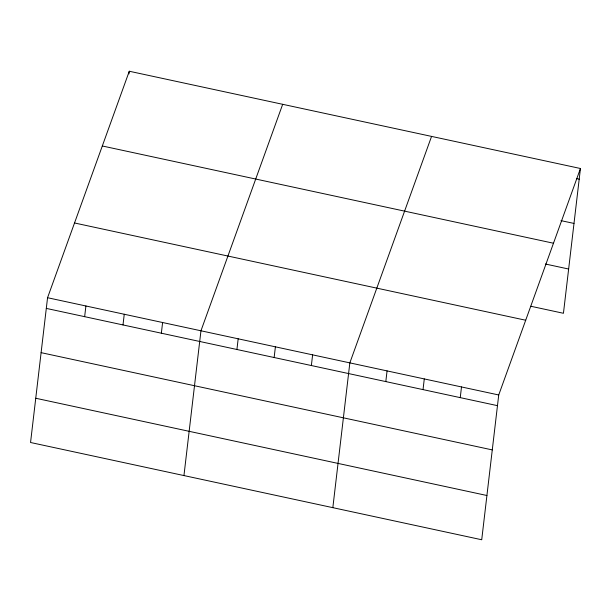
<?xml version="1.0" encoding="UTF-8"?>
<svg xmlns="http://www.w3.org/2000/svg" width="611" height="611" viewBox="0 0 611 611"><rect width="100%" height="100%" fill="white"/><g stroke="black" fill="none" stroke-linecap="round" stroke-linejoin="round"><path stroke-width="0.92" d="M47.559 297.717L30.55 442.501L481.72 539.757L498.729 394.973L580.45 168.499L129.28 71.243L47.559 297.717L498.729 394.973M84.654 316.674L85.907 305.981M128.967 73.916L129.28 71.243M123.002 324.937L124.254 314.245M161.35 333.201L162.61 322.516M183.949 475.572L200.958 330.78L282.679 104.305M236.923 349.492L238.175 338.807M274.14 357.519L275.401 346.827M311.366 365.538L312.618 354.854M332.835 507.665L349.843 362.873L431.565 136.398M385.808 381.585L387.061 370.9M423.026 389.612L424.286 378.919M460.251 397.639L461.504 386.946M580.45 168.499L563.441 313.283L530.875 306.264M576.402 178.58L579.197 179.183M560.967 220.632L573.996 223.435M102.312 145.976L553.482 243.231M545.379 264.013L568.642 269.031M74.527 222.977L525.697 320.233M46.306 308.402L497.469 405.658M41.105 352.654L492.275 449.91M35.751 398.25L486.914 495.506"/></g></svg>
